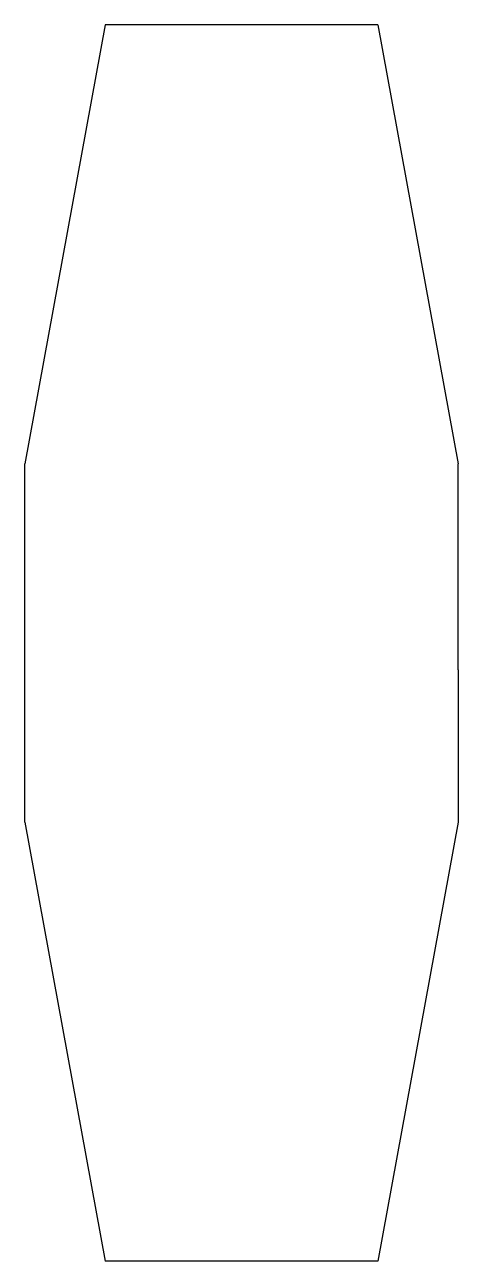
# Model space of a CAD drawing. Header units: millimetres. Extents: x 1659 to 1740, y 2016 to 2247.
import ezdxf

# ---------------------------------------------------------------- set-up
doc = ezdxf.new("R2010")
doc.units = ezdxf.units.MM

msp = doc.modelspace()

# ---------------------------------------------------------------- linework, layer by layer
for p, q in [((1673.66, 2246.71), (1658.66, 2164.71)), ((1724.66, 2246.71), (1739.66, 2164.71)), ((1658.66, 2126.21), (1658.66, 2164.71)), ((1739.66, 2126.21), (1739.66, 2164.71)), ((1658.66, 2097.71), (1673.66, 2015.71)), ((1739.66, 2097.71), (1724.66, 2015.71))]:
    msp.add_line(p, q)
for points in [[(1724.66, 2246.71), (1673.66, 2246.71)], [(1658.66, 2097.71), (1658.66, 2126.21)], [(1739.66, 2126.21), (1739.66, 2097.71)], [(1724.66, 2015.71), (1673.66, 2015.71)]]:
    msp.add_lwpolyline(points)

doc.saveas('drawing.dxf')
